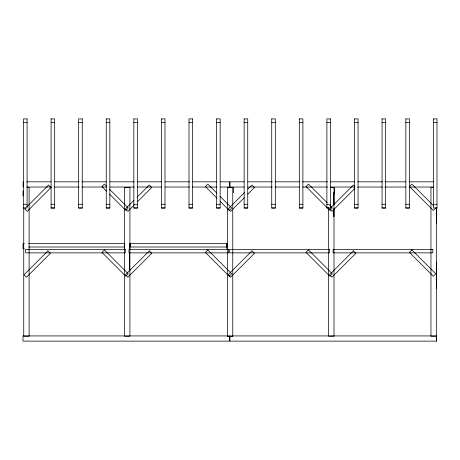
<?xml version="1.0" encoding="UTF-8"?>
<svg xmlns="http://www.w3.org/2000/svg" width="460" height="460" viewBox="0 0 460 460"><rect width="100%" height="100%" fill="white"/><g stroke="black" fill="none" stroke-linecap="round" stroke-linejoin="round"><path stroke-width="0.69" d="M25.76 207.897L24.742 208.909L27.192 211.364L51.066 187.49L48.611 185.041L26.772 206.879M134.044 200.278L125.407 208.909L127.857 211.364L133.952 205.269M137.091 197.231L149.276 185.041L151.731 187.49L137.511 201.71M244.392 192.659L228.143 208.909L230.592 211.364L244.306 197.65M247.952 189.106L252.011 185.041L254.466 187.49L247.859 194.097M354.804 188.508L331.947 211.364L329.498 208.909L353.366 185.041L354.838 186.513M435.775 207.972L433.32 210.421L409.452 186.553L411.901 184.098L433.74 205.936M27.094 118.945L23.512 118.87L23.512 208.041M51.094 118.945L54.677 118.87L54.677 208.041L51.094 208.041L51.094 118.87M82.254 118.945L78.671 118.87L78.671 208.041L82.254 208.041L82.254 118.87M106.254 118.945L109.837 118.87L109.837 208.041L106.254 208.041L106.254 118.87M133.831 118.945L137.413 118.87L137.413 208.041L133.831 208.041L133.831 118.87M161.414 118.945L164.996 118.87L164.996 208.041L161.414 208.041L161.414 118.87M192.573 118.945L188.991 118.87L188.991 208.041L192.573 208.041L192.573 118.87M216.574 118.945L220.156 118.87L220.156 208.041L216.574 208.041L216.574 118.87M244.151 118.945L247.733 118.87L247.733 208.041L244.151 208.041L244.151 118.87M271.733 118.945L275.316 118.87L275.316 208.041L271.733 208.041L271.733 118.87M299.31 118.945L302.893 118.87L302.893 208.041L299.31 208.041L299.31 118.87M330.475 118.945L326.893 118.87L326.893 207.96L330.475 207.96L330.475 118.87M354.47 118.945L358.053 118.87L358.053 208.041L354.47 208.041L354.47 118.87M382.053 118.945L385.635 118.87L385.635 208.041L382.053 208.041L382.053 118.87M405.841 118.945L409.423 118.87L409.423 208.041L405.841 208.041L405.841 118.87M433.418 118.945L437 118.87L437 208.041M23.512 122.624L27.094 122.624M51.094 122.624L54.677 122.624M78.671 122.624L82.254 122.624M106.254 122.624L109.837 122.624M133.831 122.624L137.413 122.624M161.414 122.624L164.996 122.624M188.991 122.624L192.573 122.624M216.574 122.624L220.156 122.624M244.151 122.624L247.733 122.624M271.733 122.624L275.316 122.624M299.31 122.624L302.893 122.624M326.893 122.624L330.475 122.624M354.47 122.624L358.053 122.624M382.053 122.624L385.635 122.624M405.841 122.624L409.423 122.624M433.418 122.624L437 122.624M26.68 181.827L51.077 181.827M54.665 181.827L79.062 181.827M81.932 181.827L106.329 181.827M109.911 181.827L134.309 181.827M137.178 181.827L161.575 181.827M165.163 181.827L189.56 181.827M192.429 181.827L216.827 181.827M220.415 181.827L229.741 181.827L229.741 187.03L220.415 187.03M244.294 181.827L229.942 181.827L229.942 187.03L244.294 187.03M247.882 181.827L272.274 181.827M275.143 181.827L299.541 181.827M302.41 181.827L327.526 181.827M330.395 181.827L354.792 181.827M357.661 181.827L382.772 181.827M384.928 181.827L405.737 181.827M409.325 181.827L433.717 181.827M26.68 187.03L51.077 187.03M54.665 187.03L79.062 187.03M81.932 187.03L106.329 187.03M109.911 187.03L134.309 187.03M137.178 187.03L161.575 187.03M165.163 187.03L189.56 187.03M192.429 187.03L216.827 187.03M247.882 187.03L272.274 187.03M275.143 187.03L299.541 187.03M302.41 187.03L327.526 187.03M330.395 187.03L354.792 187.03M357.661 187.03L382.772 187.03M384.928 187.03L405.737 187.03M409.325 187.03L433.717 187.03M27.1 187.364L29.112 187.364L29.112 336.197L23.742 336.197L23.742 207.402M329.975 187.364L334.006 187.364L334.006 336.197L328.63 336.197L328.63 207.402M433.642 187.364L430.951 187.364L430.951 336.197L436.327 336.197L436.327 207.402M23.512 204.286L27.094 204.286M51.094 204.286L54.677 204.286M78.671 204.286L82.254 204.286M106.254 204.286L109.837 204.286M133.831 204.286L137.413 204.286M161.414 204.286L164.996 204.286M188.991 204.286L192.573 204.286M216.574 204.286L220.156 204.286M244.151 204.286L247.733 204.286M271.733 204.286L275.316 204.286M299.31 204.286L302.893 204.286M326.893 204.286L330.475 204.286M354.47 204.286L358.053 204.286M382.053 204.286L385.635 204.286M405.841 204.286L409.423 204.286M433.418 204.286L437 204.286M23.512 207.96L27.094 207.96L27.094 118.87M51.094 207.96L54.677 207.96M78.671 207.96L82.254 207.96M106.254 207.96L109.837 207.96M133.831 207.96L137.413 207.96M161.414 207.96L164.996 207.96M188.991 207.96L192.573 207.96M216.574 207.96L220.156 207.96M244.151 207.96L247.733 207.96M271.733 207.96L275.316 207.96M299.31 207.96L302.893 207.96M354.47 207.96L358.053 207.96M382.053 207.96L385.635 207.96M405.841 207.96L409.423 207.96M437 207.96L433.418 207.96L433.418 118.87M24.363 243.541L23.017 243.541L23.017 248.739L24.363 248.739M28.583 243.541L124.591 243.541M28.583 247.008L124.591 247.008M327.273 202.889L308.482 184.098L306.026 186.553L329.895 210.421L332.35 207.972L329.808 205.43M216.953 193.24L207.811 184.098L205.361 186.553L217.045 198.231M220.001 196.288L231.685 207.972L229.23 210.421L220.087 201.279M106.421 186.133L104.391 184.098L101.936 186.553L106.507 191.124M109.468 189.175L128.26 207.972L125.81 210.421L109.555 194.166M436.505 207.385L436.505 223.175M436.505 262.01L436.505 288.334M436.505 335.932L436.505 341.13M334.46 188.036L334.46 193.234M333.902 192.757L333.902 204.689M333.902 208.903L333.902 216.625M333.77 192.757L333.77 204.689M333.77 208.903L333.77 216.625M233.45 192.889L233.45 187.691L227.384 187.691L227.384 336.519L232.76 336.519L232.76 187.691M226.763 243.541L226.763 248.739M129.749 243.541L129.749 248.739M129.611 246.842L129.611 249.653M129.611 252.459L129.611 270.353M124.373 243.541L124.373 248.739M23.092 181.827L23.092 187.03M23.017 190.791L23.017 195.994M47.92 250.89L24.052 274.758L26.502 277.207L50.376 253.339L47.92 250.89M104.391 249.947L101.936 252.396L125.81 276.264L128.26 273.815L104.391 249.947M149.276 250.89L125.407 274.758L127.857 277.207L151.731 253.339L149.276 250.89M207.811 249.947L205.361 252.396L229.23 276.264L231.685 273.815L207.811 249.947M252.011 250.89L228.143 274.758L230.592 277.207L254.466 253.339L252.011 250.89M308.482 249.947L306.026 252.396L329.895 276.264L332.35 273.815L308.482 249.947M353.366 250.89L329.498 274.758L331.947 277.207L355.822 253.339L353.366 250.89M411.901 249.947L409.452 252.396L433.32 276.264L435.775 273.815L411.901 249.947M129.915 187.364L124.545 187.364L124.545 336.197L129.915 336.197L129.915 187.364M226.981 243.541L130.26 243.541L130.26 247.008L226.981 247.008L226.981 243.541M125.281 249.4L25.564 249.4L25.564 252.868L125.281 252.868L125.281 249.4M228.706 249.4L128.99 249.4L128.99 252.868L228.706 252.868L228.706 249.4M329.372 249.4L229.655 249.4L229.655 252.868L329.372 252.868L329.372 249.4M432.797 249.4L333.08 249.4L333.08 252.868L432.797 252.868L432.797 249.4M229.649 335.932L23 335.932L23 341.13L229.649 341.13L229.649 335.932M436.592 335.932L229.942 335.932L229.942 341.13L436.592 341.13L436.592 335.932"/></g></svg>
